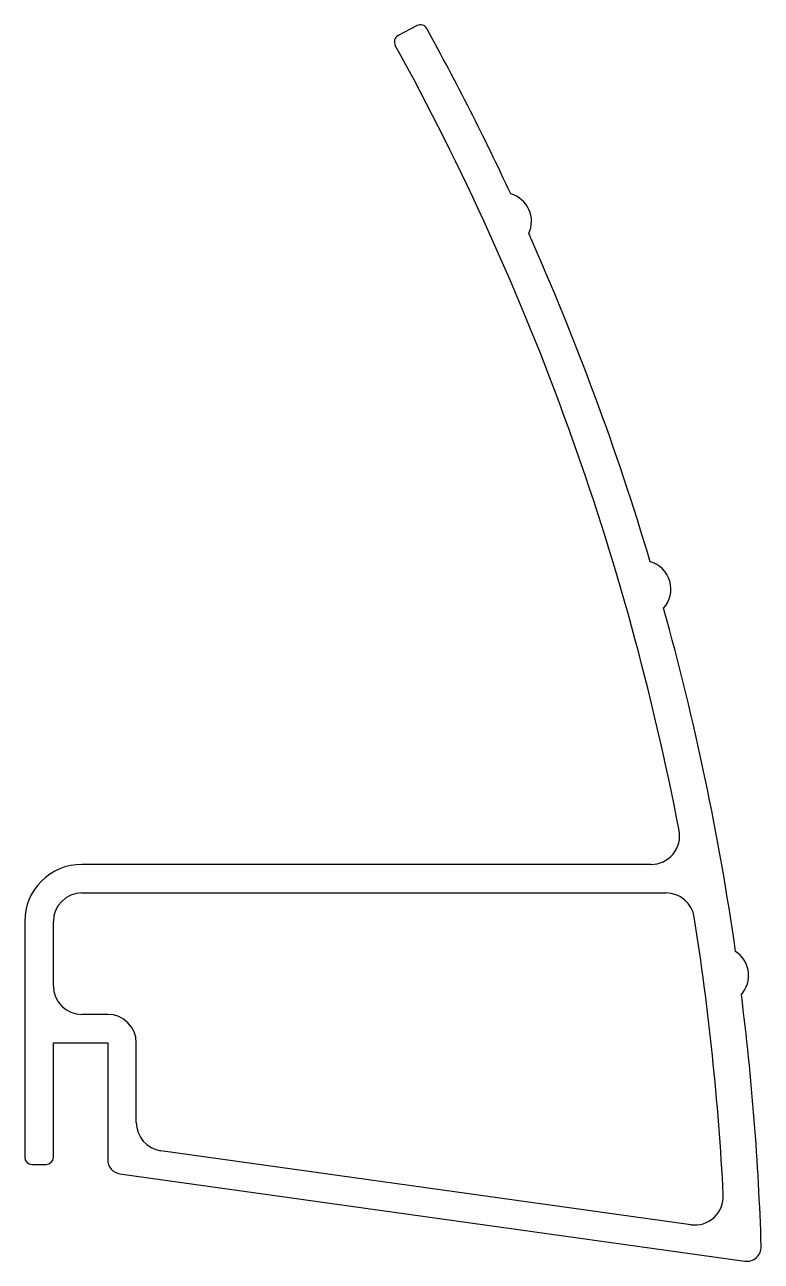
# Model space of a CAD drawing. Extents: x 380.3 to 431.8, y 241 to 327.6.
import ezdxf

# ---------------------------------------------------------------- set-up
doc = ezdxf.new("R2010")
doc.units = 0
doc.layers.get('0').update_dxf_attribs({"linetype": 'CONTINUOUS'})

msp = doc.modelspace()

# ---------------------------------------------------------------- linework, layer by layer
for p, q in [((407.712, 327.511), (406.387, 326.808)), ((424.075, 268.797), (384.268, 268.797)), ((384.268, 266.797), (425.124, 266.797)), ((380.268, 264.797), (380.268, 248.297)), ((382.268, 260.297), (382.268, 264.797)), ((386.068, 258.297), (384.268, 258.297)), ((382.268, 248.297), (382.268, 256.297)), ((382.268, 256.297), (386.068, 256.297)), ((386.068, 256.297), (386.068, 248.13)), ((388.068, 250.74), (388.068, 256.297)), ((426.857, 243.577), (389.791, 248.759)), ((380.768, 247.797), (381.768, 247.797)), ((386.929, 247.14), (430.646, 241.028))]:
    msp.add_line(p, q)
for centre, radius, start, end in [((407.947, 327.07), 0.5, 28.86691, 117.95274), ((242.79, 236.023), 189.09, 24.93109, 28.86691), ((406.621, 326.366), 0.5, 117.95274, 208.87424), ((242.79, 236.023), 186.59, 10.85853, 28.87424), ((413.714, 313.805), 2, 334.77149, 74.16633), ((242.79, 236.023), 189.09, 16.58088, 24.00674), ((423.466, 288.061), 2, 318.12732, 74.00724), ((242.79, 236.023), 189.09, 8.1091, 15.55368), ((424.075, 270.797), 2, 270, 10.85853), ((384.268, 264.797), 4, 90, 180), ((384.268, 264.797), 2, 90, 180), ((425.124, 264.797), 2, 8.96784, 90), ((242.79, 236.023), 186.59, 2.96097, 8.96784), ((428.9, 261.018), 2, 318.30707, 56.99165), ((384.268, 260.297), 2, 180, 270), ((242.79, 236.023), 189.09, 1.82666, 7.18962), ((386.068, 256.297), 2, 0, 90), ((390.068, 250.74), 2, 180, 262.04138), ((380.768, 248.297), 0.5, 180, 270), ((381.768, 248.297), 0.5, 270, 0), ((387.068, 248.13), 1, 180, 262.04138), ((427.134, 245.558), 2, 262.04138, 2.96097), ((430.784, 242.018), 1, 262.04138, 1.82666)]:
    msp.add_arc(centre, radius, start, end)

doc.saveas('drawing.dxf')
